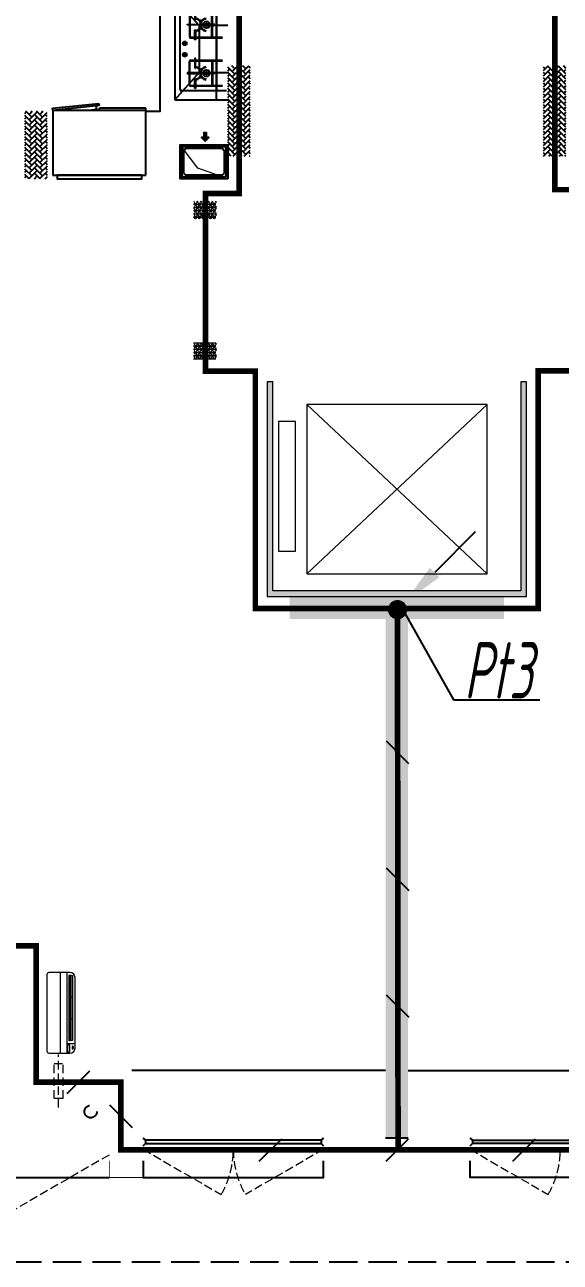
# Model space of a CAD drawing. Extents: x 3002737 to 4077523, y -995787 to -7267.
# Drawn here: x 3549954 to 3554704, y -786295 to -775330 of the extents above; entities that cross this region are included whole.
import ezdxf
from ezdxf.enums import TextEntityAlignment as Align
from ezdxf.xclip import XClip

# ---------------------------------------------------------------- set-up
doc = ezdxf.new("R2010")
doc.units = 0
doc.header["$LTSCALE"] = 1000
doc.header["$MEASUREMENT"] = 0
doc.header["$XCLIPFRAME"] = 2
for name, pattern in [('CENTER2', [1.125, 0.75, -0.125, 0.125, -0.125]), ('DASH', [0.35, 0.25, -0.1]), ('DOTE', [2.42, 2, -0.2, 0.02, -0.2]), ('HIDDEN', [0.375, 0.25, -0.125])]:
    doc.linetypes.add(name, pattern=pattern)
doc.layers.get('0').update_dxf_attribs({"linetype": 'CONTINUOUS'})
for name, color, linetype in [('!!电气', 1, 'CONTINUOUS'), ('3-栏杆1', 252, 'CONTINUOUS'), ('3.5方案汇报，与郭总、侯月琴确定户型_t8$0$2020.03.04 -1安徽标准化洋房户型(UA）_t8_t8$0$看线', 154, 'CONTINUOUS'), ('AH-FURNITURE', 1, 'CONTINUOUS'), ('DIM-照明', 7, 'CONTINUOUS'), ('LVTRY', 252, 'CONTINUOUS'), ('LWIRE', 4, 'CONTINUOUS'), ('SHTLN', 4, 'CONTINUOUS'), ('VPIPE-雨水', 4, 'DASH'), ('WIRE-接地', 2, 'CONTINUOUS'), ('保温', 6, 'CONTINUOUS'), ('卫生间', 6, 'CONTINUOUS'), ('建筑-排气道', 252, 'CONTINUOUS'), ('看线', 185, 'CONTINUOUS')]:
    doc.layers.add(name, color=color, linetype=linetype)
for name, color, linetype, lineweight in [('3.5方案汇报，与郭总、侯月琴确定户型_t8$0$STAIR', 2, 'CONTINUOUS', 18), ('DOTE', 19, 'DOTE', 9), ('PUB_HATCH', 8, 'CONTINUOUS', 9), ('WINDOW', 146, 'CONTINUOUS', 20), ('填充', 251, 'CONTINUOUS', 5), ('平面-空调室内机', 176, 'CONTINUOUS', 9), ('平面-空调预留孔', 252, 'CONTINUOUS', 15), ('立面-洞口示意', 252, 'CONTINUOUS', 13)]:
    doc.layers.add(name, color=color, linetype=linetype, lineweight=lineweight)
doc.styles.add('DIM_FONT', font='SIMPLEX', dxfattribs={"width": 0.7, "bigfont": 'GBCBIG'})
doc.styles.add('HZTXT', font='gbeitc.shx', dxfattribs={"width": 0.8, "height": 400, "bigfont": 'hztxt.shx'})
doc.styles.get("Standard").update_dxf_attribs({"font": 'gbenor.shx', "bigfont": 'gbcbig.shx'})
pattern_1 = [(45, (0, 0), (0, 47.4157523), [100.584, -33.528]), (135, (23.708, 23.708), (3e-15, 47.4157523), [100.584, -33.528])]
pattern_2 = [(90, (0, 0), (-16.49778, 1e-15), [9.525, -19.05]), (210, (0, 0), (8.24889, -14.2874966), [9.525, -19.05]), (150, (6e-16, 9.525), (-8.24889, -14.2874966), [9.525, -19.05])]

# ---------------------------------------------------------------- blocks, each defined once
blk = doc.blocks.new('A$C74D73064')
at = {"layer": 'DOTE', "color": 252}
blk.add_line((-86385, 67619), (196116, 67619), dxfattribs=at)
blk = doc.blocks.new('A$C7B1F0EBE')
at = {"color": 252}
ref = blk.add_blockref('A$C74D73064', (-53513, -33808), dxfattribs=at)
XClip(ref).set_block_clipping_path([(63315.4263309771, 50772.2529092039), (117315.4131985184, 70272.2529080271)])
blk = doc.blocks.new('rtyg7uyhg')
at = {"layer": 'LVTRY'}
for p, q in [((193590, 45458), (193590, 45069)), ((194235, 45489), (193621, 45489)), ((193682, 45407), (193888, 45407)), ((193896, 45430), (193858, 45326)), ((193875, 45316), (193946, 45401)), ((193926, 45440), (193940, 45432)), ((194112, 45407), (194173, 45407)), ((194265, 45069), (194265, 45458)), ((193621, 45131), (193621, 45346)), ((193858, 45326), (193875, 45316)), ((194010, 45346), (194010, 45131)), ((194051, 45131), (194051, 45346)), ((194235, 45346), (194235, 45131)), ((193948, 45069), (193682, 45069)), ((194173, 45069), (194112, 45069)), ((193621, 45039), (194235, 45039))]:
    blk.add_line(p, q, dxfattribs=at)
for centre, radius in [((193866, 45438), 20.5), ((193989, 45438), 20.5), ((194071, 45438), 20.5), ((193815, 45238), 25.6), ((194137, 45238), 25.6)]:
    blk.add_circle(centre, radius, dxfattribs=at)
for centre, radius, start, end in [((193621, 45458), 30.7, 90, 180), ((193682, 45346), 61.4, 90, 180), ((193916, 45423), 20.5, 60, 159.4623), ((193930, 45414), 20.5, 320.5377, 60), ((193948, 45346), 61.4, 360, 90), ((194112, 45346), 61.4, 90, 180), ((194173, 45346), 61.4, 360, 90), ((194235, 45458), 30.7, 360, 90), ((193621, 45069), 30.7, 180, 270), ((193682, 45131), 61.4, 180, 270), ((193948, 45131), 61.4, 270, 360), ((194112, 45131), 61.4, 180, 270), ((194173, 45131), 61.4, 270, 360), ((194235, 45069), 30.7, 270, 360)]:
    blk.add_arc(centre, radius, start, end, dxfattribs=at)
at = {"layer": 'LVTRY', "style": 'DIM_FONT', "width": 0.8, "flags": 9}
for tag in ['YSIZE', 'XSIZE']:
    blk.add_attdef(tag, (193928, 45488), '', height=0.5, rotation=90, dxfattribs=at)
blk = doc.blocks.new('A$C60D053AF')
at = {"layer": 'AH-FURNITURE', "color": 8}
for p, q in [((233, -90), (128, -90)), ((193, -71), (328, -71)), ((193, -91), (328, -91)), ((342, -97), (370, -143)), ((356, -83), (384, -129)), ((233, -110), (128, -110)), ((245, -129), (245, -122)), ((265, -129), (265, -122)), ((255, -281), (255, -251)), ((255, -281), (393, -281)), ((393, -281), (393, -251))]:
    blk.add_line(p, q, dxfattribs=at)
for points in [[(170, -68, 1), (170, -94), (193, -94), (193, -68)], [(234, -251), (414, -251, 0.414214), (424, -241), (424, -111, 0.414214), (414, -101), (234, -101, 0.414214), (224, -111), (224, -241, 0.414214)], [(268, -122), (268, -107, 0.414214), (248, -87), (233, -87), (233, -113), (242, -113), (242, -122)], [(242, -152, 1), (268, -152), (268, -129), (242, -129)], [(384, -161, 1), (402, -143), (386, -127), (368, -145)]]:
    blk.add_lwpolyline(points, format="xyb", close=True, dxfattribs=at)
for centre, radius in [((100, -100), 30), ((255, -152), 15), ((255, -152), 10), ((393, -152), 15), ((393, -152), 10)]:
    blk.add_circle(centre, radius, dxfattribs=at)
for radius in [40, 20]:
    blk.add_arc((328, -111), radius, 45, 90, dxfattribs=at)
blk = doc.blocks.new('A-Kitchen-7')
at = {"layer": 'LVTRY'}
for p, q in [((-519, 780), (-7, 834)), ((-7, 834), (-4, 811)), ((-515, 756), (-519, 780)), ((-4, 811), (-515, 756)), ((515, 756), (-515, 756)), ((-515, 756), (-515, 40)), ((-486, 761), (-485, 756)), ((-29, 767), (-112, 756)), ((-29, 767), (-35, 806)), ((515, 780), (0, 780)), ((0, 756), (0, 780)), ((515, 756), (515, 780)), ((515, 40), (515, 756)), ((-515, 40), (515, 40))]:
    blk.add_line(p, q, dxfattribs=at)
blk.add_lwpolyline([(-469, 40), (-469, 0), (469, 0), (469, 40)], close=True, dxfattribs=at)
blk = doc.blocks.new('FRSDFDGDGDRGDR')
at = {"layer": '平面-空调预留孔', "color": 252}
for p, q in [((699612, 775044), (699612, 775441)), ((699619, 775448), (699746, 775448)), ((699720, 775342), (699720, 775143)), ((699727, 775349), (699740, 775349)), ((699746, 775448), (699746, 775355)), ((699727, 775136), (699740, 775136)), ((699746, 775130), (699746, 775037)), ((699746, 775037), (699619, 775037))]:
    blk.add_line(p, q, dxfattribs=at)
blk.add_lwpolyline([(699766, 775167), (699793, 775154), (699793, 775057), (699766, 775044), (699766, 775018), (699619, 775018, -0.414214), (699593, 775044), (699593, 775441, -0.414214), (699619, 775468), (699766, 775468), (699766, 775441), (699793, 775428), (699793, 775332), (699766, 775318)], format="xyb", close=True, dxfattribs=at)
for centre, radius in [((699740, 775332), 10.6), ((699740, 775243), 15.8), ((699740, 775154), 10.6)]:
    blk.add_circle(centre, radius, dxfattribs=at)
for centre, start, end in [((699619, 775441), 90, 180), ((699727, 775342), 90, 180), ((699740, 775355), 270, 360), ((699727, 775143), 180, 270), ((699740, 775130), 0, 90), ((699619, 775044), 180, 270)]:
    blk.add_arc(centre, 6.6, start, end, dxfattribs=at)
blk = doc.blocks.new('*U153')
h = blk.add_hatch(color=5)
h.set_gradient(color1=(0, 0, 255), rotation=180, tint=1)
h.paths.add_polyline_path([(0, 0), (-6.35, -6.35), (-6.35, -2.159), (-15, -2.159), (-15, 2.159), (-6.35, 2.159), (-6.35, 6.35)])
at = {"color": 0, "linetype": 'Continuous'}
blk.add_lwpolyline([(0, 0), (-6.35, -6.35), (-6.35, -2.159), (-15, -2.159), (-15, 2.159), (-6.35, 2.159), (-6.35, 6.35)], close=True, dxfattribs=at)
blk = doc.blocks.new('GDGDRGDRGRD')
at = {"layer": 'PUB_HATCH'}
blk.add_hatch(color=252, dxfattribs=at).paths.add_polyline_path([(430320, 370174), (430320, 370444), (430180, 370444), (430180, 370429), (430285, 370429), (430305, 370409), (430305, 370209), (430285, 370189), (429965, 370189), (429945, 370209), (429945, 370409), (429965, 370429), (430070, 370429), (430070, 370444), (429930, 370444), (429930, 370174)])
at = {"layer": 'LVTRY', "color": 251}
for p, q in [((430081, 371515), (429865, 371758)), ((430335, 371758), (429865, 371758)), ((429865, 371758), (429865, 370858)), ((430235, 370858), (430235, 371758)), ((430335, 371515), (430081, 371515)), ((430081, 371515), (430081, 371100)), ((429865, 370858), (430081, 371100)), ((430081, 371100), (430335, 371100)), ((429865, 370858), (430335, 370858))]:
    blk.add_line(p, q, dxfattribs=at)
at = {"layer": 'LVTRY'}
for p, q in [((429915, 370948), (429915, 371668)), ((429925, 371678), (430325, 371678)), ((429995, 371628), (429995, 371418)), ((430000, 371628), (430000, 371418)), ((430290, 371638), (430005, 371638)), ((430290, 371633), (430005, 371633)), ((430045, 371658), (430045, 371568)), ((430050, 371658), (430045, 371658)), ((430050, 371568), (430050, 371658)), ((430195, 371418), (430195, 371628)), ((430200, 371418), (430200, 371628)), ((430235, 371668), (430235, 370948)), ((429975, 371526), (430102, 371526)), ((429975, 371521), (429975, 371526)), ((430102, 371521), (429975, 371521)), ((430045, 371568), (430050, 371568)), ((430220, 371526), (430092, 371526)), ((430092, 371526), (430092, 371521)), ((430092, 371521), (430220, 371521)), ((430102, 371526), (430102, 371521)), ((430220, 371521), (430220, 371526)), ((430235, 371100), (430235, 371515)), ((430005, 371413), (430290, 371413)), ((430005, 371408), (430290, 371408)), ((430045, 371388), (430045, 371478)), ((430045, 371478), (430050, 371478)), ((430050, 371388), (430045, 371388)), ((430050, 371478), (430050, 371388)), ((429935, 371358), (429974, 371358)), ((429955, 371339), (429955, 371378)), ((429955, 371239), (429955, 371278)), ((429935, 371258), (429974, 371258)), ((429995, 370988), (429995, 371198)), ((430000, 370988), (430000, 371198)), ((430005, 371208), (430290, 371208)), ((430005, 371203), (430290, 371203)), ((430045, 371228), (430045, 371138)), ((430050, 371228), (430045, 371228)), ((430050, 371138), (430050, 371228)), ((430195, 371198), (430195, 370988)), ((430200, 371198), (430200, 370988)), ((430102, 371096), (429975, 371096)), ((429975, 371096), (429975, 371091)), ((429975, 371091), (430102, 371091)), ((430045, 371138), (430050, 371138)), ((430092, 371091), (430092, 371096)), ((430092, 371096), (430220, 371096)), ((430220, 371091), (430092, 371091)), ((430102, 371091), (430102, 371096)), ((430220, 371096), (430220, 371091)), ((430290, 370983), (430005, 370983)), ((430290, 370978), (430005, 370978)), ((430045, 370958), (430045, 371048)), ((430045, 371048), (430050, 371048)), ((430050, 370958), (430045, 370958)), ((430050, 371048), (430050, 370958)), ((430325, 370938), (429925, 370938))]:
    blk.add_line(p, q, dxfattribs=at)
at = {"layer": 'LVTRY', "color": 252}
for p, q in [((430070, 370429), (430070, 370444)), ((430180, 370429), (430180, 370444))]:
    blk.add_line(p, q, dxfattribs=at)
at = {"layer": 'LVTRY'}
blk.add_lwpolyline([(429609, 370758), (429735, 370758), (429735, 371758), (427635, 371758)], dxfattribs=at)
at = {"layer": 'LVTRY', "color": 252}
for points in [[(430335, 370159), (429915, 370159), (429915, 370459), (430335, 370459)], [(430320, 370174), (429930, 370174), (429930, 370444), (430320, 370444)], [(429965, 370429), (430285, 370429), (430305, 370409), (430305, 370209), (430285, 370189), (429965, 370189), (429945, 370209), (429945, 370409), (429965, 370429)]]:
    blk.add_lwpolyline(points, close=True, dxfattribs=at)
at = {"layer": 'LVTRY'}
for centre, radius in [((430147, 371523), 29.7), ((430147, 371523), 11.7), ((429955, 371358), 17), ((429955, 371258), 17), ((430147, 371093), 29.7), ((430147, 371093), 11.7)]:
    blk.add_circle(centre, radius, dxfattribs=at)
for centre, radius, start, end in [((429925, 371668), 10, 90, 180), ((430005, 371628), 10, 90, 180), ((430005, 371628), 5, 90, 180), ((430190, 371628), 10, 0, 90), ((430190, 371628), 5, 0, 90), ((430225, 371668), 10, 0, 90), ((430047, 371523), 56.7, 2.2742, 87.7258), ((430047, 371523), 52.2, 2.4704, 87.5296), ((430047, 371523), 56.7, 272.2742, 357.7258), ((430047, 371523), 52.2, 272.4704, 357.5296), ((430147, 371523), 56.7, 92.2742, 177.7258), ((430147, 371523), 56.7, 182.2742, 267.7258), ((430147, 371523), 52.2, 92.4704, 177.5296), ((430147, 371523), 52.2, 182.4704, 267.5296), ((430005, 371418), 10, 180, 270), ((430005, 371418), 5, 180, 270), ((430190, 371418), 5, 270, 0), ((430190, 371418), 10, 270, 0), ((430005, 371198), 10, 90, 180), ((430005, 371198), 5, 90, 180), ((430190, 371198), 10, 0, 90), ((430190, 371198), 5, 0, 90), ((430047, 371093), 56.7, 2.2742, 87.7258), ((430047, 371093), 52.2, 2.4704, 87.5296), ((430047, 371093), 56.7, 272.2742, 357.7258), ((430047, 371093), 52.2, 272.4704, 357.5296), ((430147, 371093), 56.7, 92.2742, 177.7258), ((430147, 371093), 56.7, 182.2742, 267.7258), ((430147, 371093), 52.2, 92.4704, 177.5296), ((430147, 371093), 52.2, 182.4704, 267.5296), ((429925, 370948), 10, 180, 270), ((430005, 370988), 10, 180, 270), ((430005, 370988), 5, 180, 270), ((430190, 370988), 5, 270, 0), ((430190, 370988), 10, 270, 0), ((430225, 370948), 10, 270, 0)]:
    blk.add_arc(centre, radius, start, end, dxfattribs=at)
at = {"layer": '立面-洞口示意', "color": 252}
blk.add_lwpolyline([(430335, 370159), (430071, 370253), (429915, 370459)], dxfattribs=at)
at = {"xscale": -1, "rotation": 270}
blk.add_blockref('FRSDFDGDGDRGDR', (-345583, -327434), dxfattribs=at)
at = {"rotation": 270}
blk.add_blockref('A$C60D053AF', (430335, 372358), dxfattribs=at)
at = {"xscale": -1}
blk.add_blockref('rtyg7uyhg', (622600, 326770), dxfattribs=at)
at = {"layer": 'LVTRY', "color": 1, "extrusion": (0, 0, -1), "xscale": -0.7999999999883585, "yscale": 0.7999999999883585, "zscale": -0.7999999999883585}
blk.add_blockref('A-Kitchen-7', (-429197, 370159), dxfattribs=at)
at = {"layer": '建筑-排气道', "xscale": -5, "yscale": 5, "zscale": 5, "rotation": 90}
blk.add_blockref('*U153', (430135, 370491), dxfattribs=at)
blk = doc.blocks.new('GDFGDGRD')
at = {"layer": '保温', "linetype": 'ByBlock', "ltscale": 10}
h = blk.add_hatch(dxfattribs=at)
h.set_pattern_fill('AR-HBONE', color=251, scale=55)
h.set_pattern_definition(pattern_1)
h.paths.add_polyline_path([(431617, 372624), (431817, 372624), (431817, 373424), (431617, 373424)])
h = blk.add_hatch(dxfattribs=at)
h.set_pattern_fill('AR-HBONE', color=251, scale=55)
h.set_pattern_definition(pattern_1)
h.paths.add_polyline_path([(434617, 372624), (434417, 372624), (434416, 373424), (434616, 373424)])
h = blk.add_hatch(dxfattribs=at)
h.set_pattern_fill('AR-HBONE', color=251, scale=55)
h.set_pattern_definition(pattern_1)
h.paths.add_polyline_path([(436215, 372424), (436217, 373024), (436417, 373024), (436415, 372424)])
at = {"layer": '保温', "linetype": 'Continuous', "ltscale": 10}
h = blk.add_hatch(dxfattribs=at)
h.set_pattern_fill('HEX', color=251, scale=10, angle=90, style=0)
h.set_pattern_definition(pattern_2)
h.paths.add_polyline_path([(434917, 372074), (434717, 372074), (434716, 372224), (434916, 372224)])
h = blk.add_hatch(dxfattribs=at)
h.set_pattern_fill('HEX', color=251, scale=10, angle=90, style=0)
h.set_pattern_definition(pattern_2)
h.paths.add_polyline_path([(434917, 370824), (434717, 370824), (434716, 370974), (434916, 370974)])
h = blk.add_hatch(dxfattribs=at)
h.set_pattern_fill('HEX', color=251, scale=10, angle=90, style=0)
h.set_pattern_definition([(90, (-70765.891, -151624.736), (-16.49778, 1e-15), [9.525, -19.05]), (210, (-70765.891, -151624.736), (8.24889, -14.2874966), [9.525, -19.05]), (150, (-70765.891, -151615.211), (-8.24889, -14.2874966), [9.525, -19.05])])
h.paths.add_polyline_path([(434067, 368524), (434067, 368724), (432167, 368724), (432167, 368524)])
h = blk.add_hatch(dxfattribs=at)
h.set_pattern_fill('HEX', color=251, scale=10, angle=90, style=0)
h.set_pattern_definition([(90, (-70765.891, -152124.736), (-16.49778, 1e-15), [9.525, -19.05]), (210, (-70765.891, -152124.736), (8.24889, -14.2874966), [9.525, -19.05]), (150, (-70765.891, -152115.211), (-8.24889, -14.2874966), [9.525, -19.05])])
h.paths.add_polyline_path([(433017, 363924), (433217, 363924), (433217, 368524), (433017, 368524)])
at = {"layer": '保温', "color": 251, "linetype": 'ByBlock', "ltscale": 10}
blk.add_line((433017, 363924), (433217, 363924), dxfattribs=at)
blk = doc.blocks.new('dongkong')
at = {"layer": '平面-空调预留孔', "color": 8, "linetype": 'HIDDEN', "ltscale": 0.3}
for p, q in [((-603796, 210900), (-603796, 210431)), ((-603836, 210821), (-603836, 210511)), ((-603836, 210821), (-603756, 210821)), ((-603756, 210821), (-603756, 210511))]:
    blk.add_line(p, q, dxfattribs=at)
blk.add_lwpolyline([(-603756, 210511), (-603836, 210511)], dxfattribs=at)
blk = doc.blocks.new('A$C001338C2')
at = {"color": 8}
for p, q in [((845, 304), (55, 304)), ((109, 215), (109, 304)), ((0, 249), (0, 22)), ((900, 22), (900, 249)), ((22, 0), (878, 0))]:
    blk.add_line(p, q, dxfattribs=at)
at = {"color": 8, "lineweight": 5}
for p, q in [((865, 279), (144, 279)), ((144, 279), (144, 266)), ((387, 279), (144, 279)), ((144, 279), (144, 253)), ((387, 240), (387, 279)), ((865, 279), (622, 279)), ((622, 279), (622, 240)), ((865, 253), (865, 279)), ((900, 215), (0, 215)), ((900, 143), (0, 143)), ((144, 266), (865, 266)), ((144, 240), (144, 253)), ((144, 253), (865, 253)), ((865, 240), (144, 240)), ((622, 240), (387, 240)), ((865, 266), (865, 240))]:
    blk.add_line(p, q, dxfattribs=at)
at = {"color": 8}
for points in [[(73, 275), (57, 275, -0.414214), (51, 281), (51, 283, -0.414214), (57, 289), (73, 289, -0.414214), (79, 283), (79, 281, -0.414214)], [(89, 226), (22, 226, -0.414214), (17, 232), (17, 243, -0.414214), (22, 249), (89, 249, -0.414214), (95, 243), (95, 232, -0.414214)]]:
    blk.add_lwpolyline(points, format="xyb", close=True, dxfattribs=at)
for centre, radius, start, end in [((55, 249), 55, 90, 180), ((845, 249), 55, 360, 90), ((22, 22), 22, 180, 270), ((878, 22), 22, 270, 360)]:
    blk.add_arc(centre, radius, start, end, dxfattribs=at)
blk = doc.blocks.new('ASDFSD')
at = {"layer": '3-栏杆1', "color": 5}
for p, q in [((681763, 334938), (681742, 334955)), ((681742, 334955), (681763, 334938)), ((681742, 334888), (681763, 334908)), ((683322, 334937), (681763, 334938)), ((681763, 334938), (681763, 334908)), ((681763, 334908), (683322, 334908)), ((683322, 334938), (683342, 334955)), ((683342, 334955), (683322, 334938)), ((683322, 334938), (683322, 334908)), ((683322, 334908), (683342, 334888)), ((683342, 334888), (683322, 334908))]:
    blk.add_line(p, q, dxfattribs=at)
blk = doc.blocks.new('A$C148B7D8E')
at = {"layer": '卫生间', "color": 252, "linetype": 'DASH'}
blk.add_lwpolyline([(16100, 14000), (16100, 15400), (7700, 15400), (7700, 10800), (7300, 10800), (7300, 10000), (900, 10000), (900, 9000), (-900, 9000), (-900, -900), (1750, -900), (1750, -2100), (23450, -2100), (23450, -900), (25100, -900)], dxfattribs=at)
blk = doc.blocks.new('A$C66B635E3')
at = {"layer": '填充'}
h = blk.add_hatch(dxfattribs=at)
h.set_pattern_fill('隔热材料02', color=252, scale=100, style=0)
h.set_pattern_definition([(0, (-1161708.397, -603838.63), (0, 50), []), (0, (-1161708.397, -603821.964), (0, 50), []), (270, (-1161664.656, -603813.333), (50, -9e-15), [5.01775, -44.98225]), (270, (-1161702.115, -603813.333), (50, -9e-15), [5.01775, -44.98225]), (90, (-1161676.603, -603847.26), (-50, 3e-15), [5.01775, -44.98225]), (90, (-1161690.17, -603847.26), (-50, 3e-15), [5.01775, -44.98225]), (180, (-1161658.373, -603855.3), (-6e-15, -50), [50.02425, 0.02425]), (135, (-1161672.33, -603852.79), (3e-15, 49.99987405), [4.268, -66.44275]), (116.56505, (-1161625.348, -603849.77), (0.00011283, 49.99993342), [2.805, -108.9985]), (116.56505, (-1161675.348, -603849.77), (0.00011283, 49.99993342), [2.805, -108.9985]), (153.43495, (-1161617.313, -603855.298), (-0.0001128, 49.9999334), [5.61, -106.1935]), (153.43495, (-1161667.313, -603855.298), (-0.0001128, 49.9999334), [5.61, -106.1935]), (63.43495, (-1161626.603, -603842.244), (-0.00011283, 49.99993342), [26.714, -85.0895]), (63.43495, (-1161676.603, -603842.244), (-0.00011283, 49.99993342), [26.714, -85.0895]), (116.56505, (-1161614.656, -603813.333), (0.00011283, 49.99993342), [2.805, -108.9985]), (116.56505, (-1161664.656, -603813.333), (0.00011283, 49.99993342), [2.805, -108.9985]), (135, (-1161665.91, -603810.824), (3e-15, 49.99987405), [4.268, -66.44275]), (153.43495, (-1161618.93, -603807.806), (-0.0001128, 49.9999334), [5.61, -106.1935]), (153.43495, (-1161668.93, -603807.806), (-0.0001128, 49.9999334), [5.61, -106.1935]), (45, (-1161700.86, -603810.824), (0, 49.99987405), [4.268, -66.44275]), (63.43495, (-1161652.115, -603813.333), (-0.00011283, 49.99993342), [2.805, -108.9985]), (63.43495, (-1161702.115, -603813.333), (-0.00011283, 49.99993342), [2.805, -108.9985]), (26.56505, (-1161647.842, -603807.806), (0.0001128, 49.9999334), [5.61, -106.1935]), (26.56505, (-1161697.842, -603807.806), (0.0001128, 49.9999334), [5.61, -106.1935]), (116.56505, (-1161640.168, -603842.244), (0.00011283, 49.99993342), [26.714, -85.0895]), (116.56505, (-1161690.168, -603842.244), (0.00011283, 49.99993342), [26.714, -85.0895]), (45, (-1161694.44, -603852.79), (0, 49.99987405), [4.268, -66.44275]), (63.43495, (-1161641.422, -603849.77), (-0.00011283, 49.99993342), [2.805, -108.9985]), (63.43495, (-1161691.422, -603849.77), (-0.00011283, 49.99993342), [2.805, -108.9985]), (26.56505, (-1161649.46, -603855.298), (0.0001128, 49.9999334), [5.61, -106.1935]), (26.56505, (-1161699.46, -603855.298), (0.0001128, 49.9999334), [5.61, -106.1935])])
h.paths.add_polyline_path([(36400, 6800), (36350, 6800), (36350, 4900), (38650, 4900), (38650, 6800), (38600, 6800), (38600, 4950), (36400, 4950)])
at = {"color": 252, "const_width": 8}
blk.add_lwpolyline([(34950, -100), (34950, -250), (35250, -250), (35250, -100)], dxfattribs=at)
at = {"layer": '3.5方案汇报，与郭总、侯月琴确定户型_t8$0$2020.03.04 -1安徽标准化洋房户型(UA）_t8_t8$0$看线', "color": 252, "ltscale": 10}
for p, q in [((37400, 700), (35150, 700)), ((37600, 700), (39850, 700))]:
    blk.add_line(p, q, dxfattribs=at)
at = {"layer": '3.5方案汇报，与郭总、侯月琴确定户型_t8$0$STAIR', "color": 252}
for p, q in [((36702, 6600), (38302, 5100)), ((38302, 6600), (36702, 5100))]:
    blk.add_line(p, q, dxfattribs=at)
for points in [[(38302, 5100), (38302, 6600), (36702, 6600), (36702, 5100)], [(36602, 5300), (36602, 6450), (36452, 6450), (36452, 5300)]]:
    blk.add_lwpolyline(points, close=True, dxfattribs=at)
at = {"layer": 'VPIPE-雨水', "color": 252}
blk.add_circle((34785, 335), 55, dxfattribs=at)
at = {"layer": 'WINDOW', "color": 252, "linetype": 'DASH', "ltscale": 0.3}
for points in [[(34948, -50), (33822, -700, -0.131652), (33648, -50)], [(35250, 0), (35943, -400, 0.131652), (36050, 0)], [(36850, 0), (36157, -400, -0.131652), (36050, 0)], [(38150, 0), (38843, -400, 0.131652), (38950, 0)]]:
    blk.add_lwpolyline(points, format="xyb", dxfattribs=at)
at = {"layer": '填充', "color": 252}
blk.add_lwpolyline([(36400, 6800), (36350, 6800), (36350, 4900), (38650, 4900), (38650, 6800), (38600, 6800), (38600, 4950), (36400, 4950)], close=True, dxfattribs=at)
at = {"layer": '看线', "color": 252, "ltscale": 0.5}
for points in [[(35250, -100), (35250, -250), (36850, -250), (36850, -100)], [(39750, -100), (39750, -250), (38150, -250), (38150, -100)], [(33650, -250), (34950, -250)]]:
    blk.add_lwpolyline(points, dxfattribs=at)
at = {"color": 252, "xscale": -1}
for name, p in [('A$C148B7D8E', (50100, 1100)), ('GDFGDGRD', (470617, -363824)), ('ASDFSD', (721492, -334855))]:
    blk.add_blockref(name, p, dxfattribs=at)
at = {"color": 252}
for name, p in [('GDGDRGDRGRD', (-394335, -361558)), ('ASDFSD', (-646492, -334855))]:
    blk.add_blockref(name, p, dxfattribs=at)
at = {"layer": '平面-空调室内机', "color": 252, "ltscale": 0.3, "rotation": 180}
blk.add_blockref('dongkong', (-569296, 211271), dxfattribs=at)
at = {"layer": '平面-空调预留孔', "color": 252, "xscale": -0.800000000046565, "yscale": 0.800000000046565, "zscale": 0.800000000046565, "rotation": 269.9999997665698}
blk.add_blockref('A$C001338C2', (34400, 850), dxfattribs=at)
blk = doc.blocks.new('$TelecSys$00000008')
blk.add_line((0.4, 0.4), (-0.4, -0.4))
blk = doc.blocks.new('$TelecSys$00000078')
for p, q in [((1.15, 1.15), (0.55, 0.55)), ((0.104, 0.104), (0.104, 0.104)), ((-0.104, -0.104), (-0.104, -0.104))]:
    blk.add_line(p, q)
at = {"const_width": 0.142}
blk.add_lwpolyline([(-0.071, 0, 1), (0.071, 0, 1)], format="xyb", close=True, dxfattribs=at)
blk.add_solid([(0.62, 0.48), (0.48, 0.62), (0.1, 0.1)])
at = {"width": 0.8, "flags": 9}
blk.add_attdef('A', (0, 0), '', height=0.00002, dxfattribs=at)

msp = doc.modelspace()

# ---------------------------------------------------------------- linework, layer by layer
at = {"layer": 'DIM-照明', "color": 7, "ltscale": 0.8}
for p, q in [((3553302.2, -780502.7), (3553757.5, -781310.9)), ((3553757.5, -781310.9), (3554522.9, -781310.9))]:
    msp.add_line(p, q, dxfattribs=at)
at = {"layer": 'WIRE-接地', "color": 2, "linetype": 'CENTER2', "const_width": 50}
for points in [[(3551052.8, -774398.5), (3551857.1, -774398.5), (3551857.1, -776826), (3551557.6, -776826), (3551557.6, -778398.8), (3551999.5, -778398.8), (3551999.5, -780502.7), (3554508.9, -780502.7), (3554508.9, -778397.6), (3554949.8, -778397.6), (3554949.8, -776791.3), (3554655, -776791.3), (3554655, -774396.3), (3555449.1, -774394.4)], [(3555710.8, -785300.3), (3550806.5, -785300.3), (3550806.5, -784699.2), (3550054.8, -784699.2), (3550054.8, -783492.4), (3543456.8, -783492.4), (3543456.8, -784099.6), (3538058.9, -784099.6), (3538058.9, -783495.7), (3531457, -783495.7), (3531457, -784701.2), (3530710.2, -784701.2), (3530710.2, -785296.5), (3525802.7, -785296.5), (3525802.7, -784693.6), (3525056.7, -784693.6), (3525056.7, -783504.3), (3518460, -783504.3), (3518460, -784097.2), (3515754.3, -784097.2), (3515754.3, -776200.6)], [(3553260.6, -780512.6), (3553265.5, -785293.4)]]:
    msp.add_lwpolyline(points, dxfattribs=at)

# ---------------------------------------------------------------- block references
at = {"layer": '!!电气'}
for name, p in [('A$C7B1F0EBE', (3419851.8, -816586.6)), ('A$C66B635E3', (3515754.3, -785295.1))]:
    msp.add_blockref(name, p, dxfattribs=at)
at = {"layer": 'LWIRE', "color": 4, "xscale": 600, "yscale": 600, "zscale": 600}
msp.add_blockref('$TelecSys$00000078', (3553260.6, -780512.6), dxfattribs=at)
at = {"layer": 'SHTLN', "color": 2, "xscale": 250, "yscale": 250, "zscale": 250}
for p, rotation in [((3553261.9, -781778), 270.0589805910013), ((3553263.1, -782903), 270.0589805910013), ((3553264.2, -784028), 270.0589805910013), ((3550430.6, -784699.2), 180), ((3550806.5, -784999.8), 90), ((3552133.6, -785300.3), 180), ((3553258.6, -785300.3), 180), ((3554383.6, -785300.3), 180)]:
    msp.add_blockref('$TelecSys$00000008', p, dxfattribs=dict(at, rotation=rotation))

# ---------------------------------------------------------------- texts
at = {"layer": 'DIM-照明', "color": 7, "ltscale": 0.8, "style": 'HZTXT', "width": 0.7}
msp.add_text('Pt3', height=500, dxfattribs=at).set_placement((3554156.1, -781049.2), align=Align.MIDDLE)

doc.saveas('drawing.dxf')
